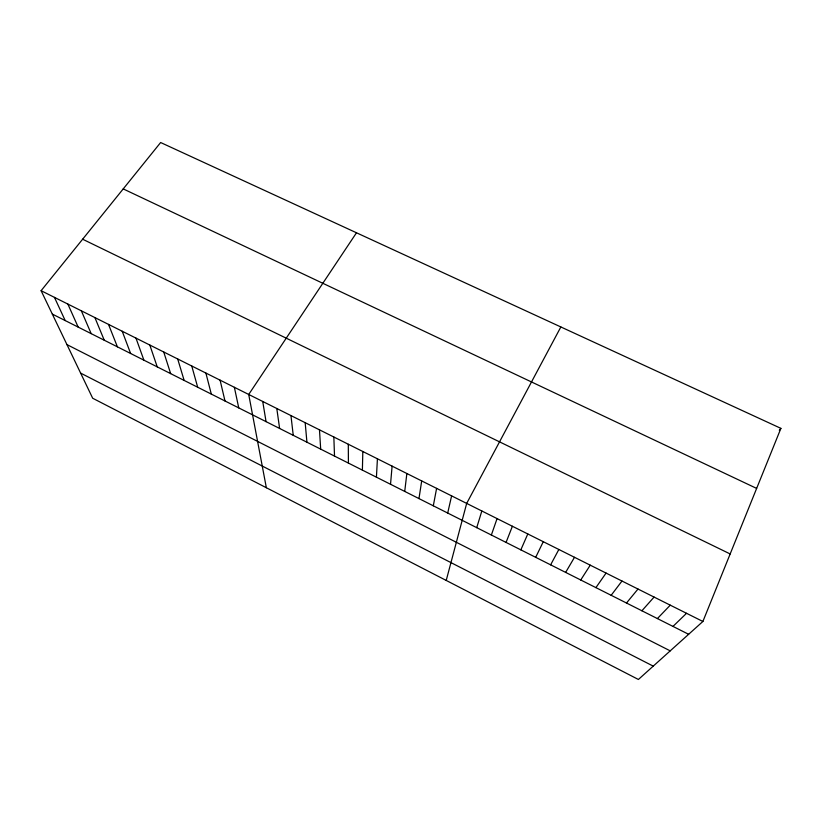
<?xml version="1.0" encoding="UTF-8"?>
<svg xmlns="http://www.w3.org/2000/svg" width="822" height="822" viewBox="0 0 822 822"><rect width="100%" height="100%" fill="white"/><g stroke="black" fill="none" stroke-linecap="round" stroke-linejoin="round"><path stroke-width="1.23" d="M362.389 470.112L362.821 451.494M376.425 477.181L377.421 458.799M390.532 484.281L392.104 466.136M404.722 491.422L406.859 473.513M418.973 498.594L421.696 480.921M433.307 505.807L436.605 488.381M447.702 513.051L451.607 495.872M446.223 580.435L466.68 503.403L560.851 326.961M476.729 527.662L481.836 510.986M491.361 535.019L497.074 518.6M506.064 542.417L512.394 526.255M702.892 621.473L780.9 428.365L160.639 142.525L41.1 290.7L92.681 398.238L638.396 679.475L702.892 621.473L41.1 290.7M520.84 549.856L527.796 533.951M535.697 557.326L543.28 541.698M550.627 564.848L558.847 549.476M565.649 572.4L574.506 557.295M580.733 579.993L590.247 565.166M356.491 232.78L248.717 394.468L266.349 487.734M595.909 587.627L606.071 573.078M611.157 595.303L621.987 581.031M626.487 603.019L637.995 589.035M779.297 430.266L780.9 428.365M641.9 610.777L654.086 597.07M657.394 618.576L670.259 605.167M672.982 626.415L686.534 613.294M123.218 188.906L756.641 488.412M82.632 239.212L730.172 553.956M52.32 314.086L688.641 634.296M66.962 344.613L670.218 650.86M80.618 373.096L653.233 666.128M54.447 297.369L65.205 320.57M67.856 304.068L78.162 327.084M81.337 310.808L91.18 333.64M94.89 317.58L104.26 340.226M108.514 324.392L117.402 346.843M122.211 331.235L130.616 353.491M135.969 338.119L143.901 360.17M149.81 345.035L157.238 366.889M163.722 351.98L170.657 373.63M177.696 358.967L184.138 380.422M191.752 365.995L197.681 387.234M205.88 373.054L211.305 394.087M220.09 380.154L224.992 400.972M234.362 387.296L238.75 407.897M262.721 401.465L266.061 421.645M276.798 408.503L279.614 428.468M290.957 415.572L293.238 435.321M305.178 422.683L306.925 442.205M319.481 429.834L320.683 449.131M333.845 437.016L334.513 456.097M348.302 444.24L348.415 463.084"/></g></svg>
